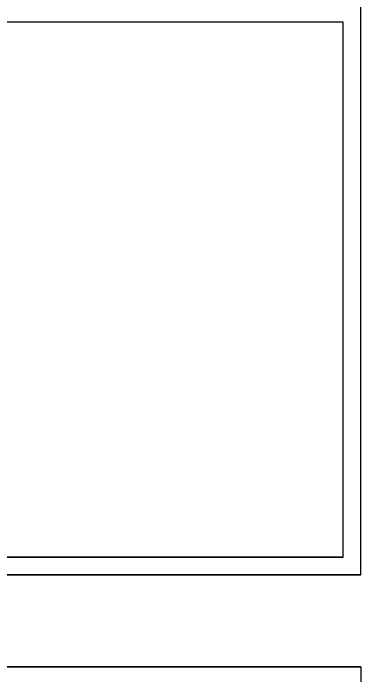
# Model space of a CAD drawing. Header units: inches. Extents: x -1851 to 6314, y -1304 to 4687.
# Drawn here: x 486.8 to 514.1, y 1275.4 to 1327.4 of the extents above; entities that cross this region are included whole.
import ezdxf

# ---------------------------------------------------------------- set-up
doc = ezdxf.new("R2010")
doc.units = ezdxf.units.IN
doc.header["$MEASUREMENT"] = 0

# ---------------------------------------------------------------- blocks, each defined once
blk = doc.blocks.new('2.4.20_8_Plan View')
at = {"color": 7, "linetype": 'Continuous', "lineweight": 25}
for p, q in [((-0.0919, -1.15), (-0.0919, 1.15)), ((0.0919, 1.15), (0.0919, -1.15)), ((0.1269, 1.115), (0.1269, -1.115)), ((1.1929, -1.115), (1.1929, 1.115)), ((0.1269, -1.115), (1.1929, -1.115)), ((0.0919, -1.15), (1.2279, -1.15))]:
    blk.add_line(p, q, dxfattribs=at)
blk = doc.blocks.new('2.4.20_7+2_End Bay_Plan View')
at = {"color": 7, "linetype": 'Continuous', "lineweight": 25}
for p, q in [((-0.0919, -1.15), (-0.0919, 1.15)), ((0.0919, 1.15), (0.0919, -1.15)), ((-0.1269, -1.115), (-0.1269, 1.115)), ((0.0919, -1.15), (1.2279, -1.15))]:
    blk.add_line(p, q, dxfattribs=at)

msp = doc.modelspace()

# ---------------------------------------------------------------- block references
at = {"yscale": 39.37008, "zscale": 39.37008, "rotation": 90}
for name, p, xscale in [('2.4.20_8_Plan View', (468.81365, 1279.73081), 39.37008), ('2.4.20_7+2_End Bay_Plan View', (468.81365, 1279.73079), -39.37008)]:
    msp.add_blockref(name, p, dxfattribs=dict(at, xscale=xscale))

doc.saveas('drawing.dxf')
